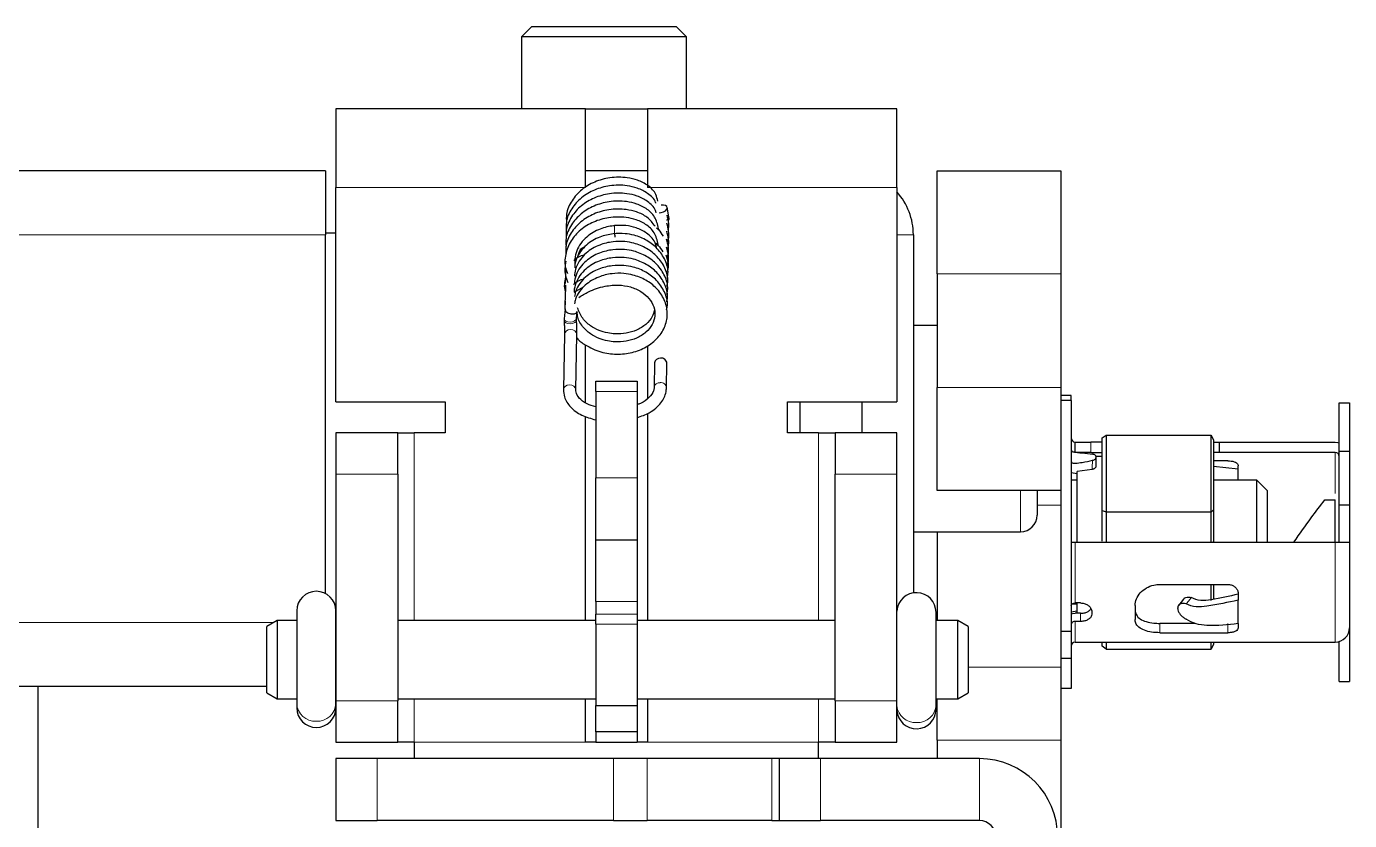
# Model space of a CAD drawing. Header units: millimetres. Extents: x -382 to 624, y -273 to 1990.
# Drawn here: x -34.1 to 30.1, y -226.9 to -188.4 of the extents above; entities that cross this region are included whole.
import ezdxf

# ---------------------------------------------------------------- set-up
doc = ezdxf.new("R2010")
doc.units = ezdxf.units.MM

msp = doc.modelspace()

# ---------------------------------------------------------------- linework, layer by layer
at = {"color": 7, "linetype": 'Continuous', "lineweight": 25}
for p, q in [((-9.544, -188.436), (-10.044, -188.936)), ((-9.544, -188.436), (-5.739, -188.436)), ((-5.739, -188.436), (-2.544, -188.436)), ((-2.044, -188.936), (-2.544, -188.436)), ((-10.044, -188.936), (-10.044, -192.436)), ((-5.696, -188.936), (-10.044, -188.936)), ((-2.044, -188.936), (-5.696, -188.936)), ((-2.044, -192.436), (-2.044, -188.936)), ((-19.044, -192.436), (-19.044, -196.236)), ((-6.944, -192.436), (-19.044, -192.436)), ((-6.944, -196.236), (-6.944, -192.436)), ((-6.944, -192.436), (-3.944, -192.436)), ((8.156, -192.436), (-3.944, -192.436)), ((-3.944, -192.436), (-3.944, -196.236)), ((8.156, -196.236), (8.156, -192.436)), ((-19.544, -195.436), (-248.544, -195.436)), ((-19.544, -195.436), (-19.544, -198.536)), ((-3.944, -195.436), (-6.944, -195.436)), ((10.106, -195.436), (16.106, -195.436)), ((10.106, -200.436), (10.106, -195.436)), ((16.106, -195.436), (16.106, -200.436)), ((-19.044, -206.636), (-19.044, -196.236)), ((8.156, -196.236), (8.156, -206.636)), ((-2.896, -197.668), (-2.987, -197.19)), ((-2.892, -197.748), (-2.896, -197.668)), ((-2.89, -197.789), (-2.892, -197.748)), ((-19.544, -198.436), (-19.044, -198.436)), ((-19.544, -215.938), (-19.544, -198.536)), ((8.956, -198.536), (8.956, -215.899)), ((-7.209, -199.233), (-6.944, -199.086)), ((-7.904, -200.205), (-7.923, -200.894)), ((10.106, -200.436), (10.106, -205.936)), ((16.106, -200.436), (16.106, -205.936)), ((-7.925, -201.364), (-7.942, -202.066)), ((-7.918, -200.978), (-7.934, -201.628)), ((-7.49, -201.314), (-7.036, -201.057)), ((-7.932, -201.751), (-7.941, -202.136)), ((-7.936, -202.126), (-7.981, -202.609)), ((-7.981, -202.609), (-7.977, -202.689)), ((-7.382, -202.581), (-7.352, -202.263)), ((-7.378, -202.661), (-7.382, -202.581)), ((-7.965, -203.369), (-8.013, -206.045)), ((-7.413, -206.056), (-7.365, -203.38)), ((10.106, -202.936), (8.956, -202.936)), ((-6.944, -206.681), (-6.944, -203.878)), ((-3.944, -203.924), (-3.944, -206.482)), ((-3.595, -204.753), (-3.616, -205.942)), ((-3.016, -205.953), (-2.995, -204.764)), ((-6.444, -205.636), (-4.444, -205.636)), ((-6.444, -206.136), (-6.444, -205.636)), ((-4.444, -205.636), (-4.444, -206.136)), ((-3.615, -205.929), (-3.616, -205.942)), ((10.106, -210.936), (10.106, -205.936)), ((16.106, -205.936), (16.106, -210.936)), ((-6.444, -206.136), (-6.444, -210.321)), ((-4.444, -206.136), (-4.444, -210.321)), ((16.606, -206.336), (16.106, -206.336)), ((16.606, -206.578), (16.106, -206.578)), ((16.606, -206.578), (16.606, -206.336)), ((16.606, -206.578), (16.606, -217.759)), ((-19.044, -206.636), (-13.744, -206.636)), ((-13.744, -206.636), (-13.744, -208.136)), ((-3.944, -207.2), (-3.944, -217.236)), ((2.856, -206.636), (8.156, -206.636)), ((2.856, -208.136), (2.856, -206.636)), ((3.456, -206.636), (3.456, -208.136)), ((6.456, -206.636), (6.456, -208.136)), ((29.606, -206.678), (30.106, -206.678)), ((29.606, -209.02), (29.606, -206.678)), ((30.106, -206.678), (30.106, -209.02)), ((-6.944, -217.236), (-6.944, -207.342)), ((-16.044, -208.136), (-19.044, -208.136)), ((-19.044, -208.136), (-19.044, -210.136)), ((-16.044, -210.136), (-16.044, -208.136)), ((-16.044, -208.136), (-15.244, -208.136)), ((-13.744, -208.136), (-15.244, -208.136)), ((4.356, -208.136), (2.856, -208.136)), ((4.356, -208.136), (5.156, -208.136)), ((5.156, -208.136), (5.156, -210.136)), ((8.156, -208.136), (5.156, -208.136)), ((8.156, -210.136), (8.156, -208.136)), ((18.106, -208.386), (18.306, -208.244)), ((18.106, -211.91), (18.106, -208.386)), ((18.306, -208.244), (18.306, -211.968)), ((18.306, -208.244), (23.391, -208.244)), ((23.391, -211.968), (23.391, -208.244)), ((23.391, -208.244), (23.506, -208.49)), ((23.506, -208.49), (23.506, -211.868)), ((16.806, -209.086), (16.806, -208.586)), ((16.806, -208.586), (17.556, -208.586)), ((17.556, -209.086), (16.806, -209.086)), ((18.106, -208.586), (17.556, -208.586)), ((17.556, -209.086), (18.106, -209.086)), ((23.506, -208.586), (23.806, -208.586)), ((23.806, -209.086), (23.506, -209.086)), ((23.806, -209.086), (23.806, -208.586)), ((23.806, -208.586), (29.406, -208.586)), ((29.406, -209.086), (23.806, -209.086)), ((29.606, -209.02), (30.106, -209.02)), ((29.606, -211.63), (29.606, -209.02)), ((30.106, -209.02), (30.106, -211.63)), ((17.806, -209.274), (17.806, -209.349)), ((18.106, -209.286), (17.806, -209.286)), ((24.206, -209.494), (23.506, -209.494)), ((24.706, -209.895), (23.506, -209.776)), ((24.706, -209.895), (24.706, -209.731)), ((-19.044, -210.136), (-19.044, -221.136)), ((-16.044, -210.136), (-16.044, -221.136)), ((-6.444, -213.321), (-6.444, -210.321)), ((-4.444, -210.321), (-4.444, -213.321)), ((5.156, -221.136), (5.156, -210.136)), ((8.156, -221.136), (8.156, -210.136)), ((16.606, -210.06), (16.906, -210.103)), ((16.906, -210.436), (16.606, -210.436)), ((17.62, -209.913), (16.906, -210.014)), ((16.906, -213.436), (16.906, -210.014)), ((25.606, -210.436), (23.506, -210.436)), ((24.706, -210.436), (24.706, -209.895)), ((26.106, -210.936), (25.606, -210.436)), ((25.606, -213.436), (25.606, -210.436)), ((16.106, -210.936), (10.106, -210.936)), ((14.956, -210.936), (14.956, -212.136)), ((16.106, -210.936), (16.106, -211.649)), ((26.106, -210.936), (26.106, -213.436)), ((16.106, -211.649), (16.106, -219.507)), ((28.906, -211.387), (29.406, -211.387)), ((29.606, -211.63), (30.106, -211.63)), ((29.606, -213.436), (29.606, -211.63)), ((30.106, -211.63), (30.106, -213.436)), ((18.106, -213.39), (18.106, -211.91)), ((18.106, -211.91), (18.306, -211.968)), ((18.306, -211.968), (18.306, -213.436)), ((18.306, -211.968), (23.391, -211.968)), ((23.391, -211.968), (23.506, -211.868)), ((23.391, -213.436), (23.391, -211.968)), ((23.506, -211.868), (23.506, -213.408)), ((8.956, -212.936), (14.156, -212.936)), ((10.106, -212.936), (10.106, -217.236)), ((-6.444, -213.321), (-4.444, -213.321)), ((-6.444, -216.321), (-6.444, -213.321)), ((-4.444, -213.321), (-4.444, -216.321)), ((16.606, -213.436), (16.806, -213.436)), ((16.806, -213.436), (27.406, -213.436)), ((23.478, -213.436), (23.506, -213.408)), ((27.406, -213.436), (29.406, -213.436)), ((29.406, -213.436), (30.106, -213.436)), ((30.106, -213.436), (30.106, -217.586)), ((20.906, -215.486), (24.206, -215.486)), ((23.391, -216.276), (23.391, -215.486)), ((23.506, -215.486), (23.506, -216.215)), ((22.056, -216.197), (21.823, -216.492)), ((22.096, -216.154), (22.059, -216.2)), ((24.706, -215.928), (24.706, -216.253)), ((-20.947, -216.773), (-20.947, -221.26)), ((-19.047, -221.26), (-19.047, -216.773)), ((-6.444, -216.321), (-6.444, -216.938)), ((-4.444, -216.321), (-4.444, -216.938)), ((10.055, -221.325), (10.055, -216.838)), ((16.606, -216.813), (16.906, -216.77)), ((16.648, -216.436), (16.906, -216.436)), ((17.056, -216.389), (16.806, -216.389)), ((16.906, -216.887), (16.906, -216.389)), ((17.606, -216.806), (17.606, -216.925)), ((19.706, -216.51), (19.706, -217.188)), ((21.779, -216.658), (21.779, -216.629)), ((24.706, -217.385), (24.706, -216.253)), ((-21.894, -217.236), (-22.394, -217.525)), ((-20.947, -217.236), (-21.894, -217.236)), ((-21.894, -217.236), (-21.894, -221.036)), ((-19.044, -217.236), (-19.047, -217.236)), ((-6.444, -217.236), (-16.044, -217.236)), ((-6.444, -217.421), (-6.444, -216.938)), ((-6.444, -217.421), (-6.444, -221.362)), ((-4.444, -216.938), (-4.444, -217.421)), ((5.156, -217.236), (-4.444, -217.236)), ((-4.444, -217.421), (-4.444, -221.362)), ((11.106, -217.236), (10.055, -217.236)), ((11.606, -217.525), (11.106, -217.236)), ((11.106, -219.136), (11.106, -217.236)), ((17.056, -216.887), (16.806, -216.887)), ((17.056, -217.284), (16.806, -217.284)), ((22.626, -217.379), (20.906, -217.379)), ((24.706, -217.385), (24.706, -217.597)), ((-22.394, -220.748), (-22.394, -217.525)), ((11.606, -217.525), (11.606, -219.136)), ((16.106, -217.759), (16.606, -217.759)), ((16.606, -217.759), (16.606, -219.069)), ((20.906, -217.832), (24.206, -217.832)), ((30.106, -217.586), (30.106, -220.194)), ((16.806, -218.286), (23.806, -218.286)), ((18.106, -218.487), (18.106, -218.286)), ((18.306, -218.629), (18.106, -218.487)), ((18.306, -218.286), (18.306, -218.629)), ((18.306, -218.629), (23.391, -218.629)), ((23.391, -218.629), (23.391, -218.286)), ((23.506, -218.382), (23.391, -218.629)), ((23.506, -218.286), (23.506, -218.382)), ((23.806, -218.286), (29.406, -218.286)), ((29.606, -220.194), (29.606, -218.257)), ((11.106, -221.036), (11.106, -219.136)), ((11.606, -219.136), (11.606, -220.748)), ((16.106, -219.069), (16.606, -219.069)), ((16.606, -219.069), (16.606, -220.536)), ((16.106, -219.507), (16.106, -223.042)), ((-22.394, -220.436), (-245.594, -220.436)), ((-33.494, -220.436), (-33.494, -233.836)), ((16.606, -220.536), (16.106, -220.536)), ((29.606, -220.194), (30.106, -220.194)), ((-22.394, -220.748), (-21.894, -221.036)), ((-21.894, -221.036), (-20.947, -221.036)), ((-20.947, -221.26), (-20.947, -221.473)), ((-19.047, -221.036), (-19.044, -221.036)), ((-19.047, -221.473), (-19.047, -221.26)), ((-19.044, -221.136), (-19.044, -223.136)), ((-16.044, -221.036), (-6.444, -221.036)), ((-16.044, -223.136), (-16.044, -221.136)), ((-6.944, -223.136), (-6.944, -221.036)), ((-4.444, -221.036), (5.156, -221.036)), ((-3.944, -221.036), (-3.944, -223.136)), ((5.156, -221.136), (5.156, -223.136)), ((8.156, -223.136), (8.156, -221.136)), ((10.055, -221.036), (11.106, -221.036)), ((10.055, -221.538), (10.055, -221.325)), ((10.106, -223.042), (10.106, -221.036)), ((11.106, -221.036), (11.606, -220.748)), ((-6.444, -221.362), (-4.444, -221.362)), ((-6.444, -222.636), (-6.444, -221.362)), ((-4.444, -221.362), (-4.444, -222.636)), ((-19.044, -223.136), (-16.044, -223.136)), ((-15.244, -223.136), (-16.044, -223.136)), ((-15.244, -223.136), (-15.244, -223.936)), ((-6.444, -223.136), (-6.944, -223.136)), ((-4.444, -222.636), (-6.444, -222.636)), ((-6.444, -222.636), (-6.444, -223.136)), ((-6.444, -223.136), (-4.444, -223.136)), ((-4.444, -222.636), (-4.444, -223.136)), ((-3.944, -223.136), (-4.444, -223.136)), ((4.356, -223.936), (4.356, -223.136)), ((5.156, -223.136), (4.356, -223.136)), ((5.156, -223.136), (8.156, -223.136)), ((10.106, -223.042), (10.106, -223.936)), ((16.106, -223.042), (16.106, -227.66)), ((-19.044, -223.936), (-19.044, -226.936)), ((-17.044, -223.936), (-19.044, -223.936)), ((-5.585, -223.936), (-17.044, -223.936)), ((-3.946, -223.936), (-5.585, -223.936)), ((2.095, -223.936), (-3.946, -223.936)), ((2.456, -223.936), (2.095, -223.936)), ((2.456, -223.936), (2.456, -226.936)), ((4.456, -223.936), (2.456, -223.936)), ((12.156, -223.936), (4.456, -223.936)), ((-19.044, -226.936), (-17.044, -226.936)), ((-5.585, -226.936), (-17.044, -226.936)), ((-5.585, -226.936), (-3.946, -226.936)), ((2.095, -226.936), (-3.946, -226.936)), ((2.095, -226.936), (2.456, -226.936)), ((2.456, -226.936), (4.456, -226.936)), ((12.156, -226.936), (4.456, -226.936))]:
    msp.add_line(p, q, dxfattribs=at)
at = {"color": 8, "linetype": 'Continuous', "lineweight": 18}
for p, q in [((-19.044, -196.236), (-6.944, -196.236)), ((-3.944, -196.236), (8.156, -196.236)), ((-19.544, -198.536), (-248.544, -198.536)), ((8.156, -198.536), (8.956, -198.536)), ((16.106, -200.436), (10.106, -200.436)), ((10.106, -205.936), (16.106, -205.936)), ((-4.444, -206.136), (-6.444, -206.136)), ((-15.244, -208.136), (-15.244, -217.236)), ((4.356, -217.236), (4.356, -208.136)), ((17.556, -208.586), (17.556, -209.086)), ((29.406, -211.077), (29.406, -209.086)), ((-19.044, -210.136), (-16.044, -210.136)), ((-6.444, -210.321), (-4.444, -210.321)), ((5.156, -210.136), (8.156, -210.136)), ((14.156, -212.936), (14.156, -210.936)), ((16.106, -211.649), (14.956, -211.649)), ((16.806, -213.436), (16.806, -216.389)), ((29.406, -218.286), (29.406, -213.436)), ((-4.444, -216.321), (-6.444, -216.321)), ((-22.067, -217.336), (-245.92, -217.336)), ((-6.444, -216.938), (-4.444, -216.938)), ((-4.444, -217.421), (-6.444, -217.421)), ((16.806, -217.284), (16.806, -218.286)), ((17.056, -217.284), (17.056, -216.887)), ((20.906, -217.379), (20.906, -217.832)), ((24.206, -217.832), (24.206, -217.379)), ((11.606, -219.507), (16.106, -219.507)), ((-16.044, -221.136), (-19.044, -221.136)), ((-15.244, -221.036), (-15.244, -223.136)), ((4.356, -223.136), (4.356, -221.036)), ((8.156, -221.136), (5.156, -221.136)), ((-15.244, -223.136), (-6.944, -223.136)), ((-3.944, -223.136), (4.356, -223.136)), ((16.106, -223.042), (10.106, -223.042)), ((-17.044, -226.936), (-17.044, -223.936)), ((-5.585, -223.936), (-5.585, -226.936)), ((-3.946, -226.936), (-3.946, -223.936)), ((2.095, -223.936), (2.095, -226.936)), ((4.456, -226.936), (4.456, -223.936)), ((12.156, -226.936), (12.156, -223.936))]:
    msp.add_line(p, q, dxfattribs=at)
at = {"color": 7, "linetype": 'Continuous', "lineweight": 25, "flags": 128}
for points in [[(-3.365, -197.471), (-3.275, -197.464), (-3.164, -197.427), (-3.069, -197.368), (-3.005, -197.297), (-2.982, -197.224), (-3.003, -197.161), (-3.064, -197.116), (-3.158, -197.097), (-3.268, -197.107), (-3.268, -197.107)], [(29.406, -208.586), (29.543, -208.6), (29.606, -208.616)], [(16.606, -216.511), (16.61, -216.487), (16.622, -216.464), (16.64, -216.443), (16.665, -216.425), (16.695, -216.409), (16.73, -216.398), (16.767, -216.391), (16.806, -216.389)], [(16.606, -216.911), (16.67, -216.898), (16.806, -216.887)]]:
    msp.add_lwpolyline(points, dxfattribs=at)
at = {"color": 8, "linetype": 'Continuous', "lineweight": 18, "flags": 128}
for points in [[(-7.981, -202.609), (-7.96, -202.67), (-7.896, -202.726), (-7.799, -202.762), (-7.685, -202.773)], [(-7.977, -202.689), (-7.956, -202.75), (-7.892, -202.806), (-7.795, -202.843), (-7.681, -202.854)], [(-7.685, -202.773), (-7.57, -202.757), (-7.472, -202.716), (-7.406, -202.657), (-7.382, -202.588), (-7.382, -202.582)], [(-7.681, -202.854), (-7.566, -202.837), (-7.468, -202.796), (-7.402, -202.737), (-7.378, -202.668), (-7.378, -202.661)], [(-7.676, -203.133), (-7.56, -203.149), (-7.46, -203.199), (-7.392, -203.276), (-7.365, -203.367), (-7.365, -203.38)], [(-7.724, -205.809), (-7.608, -205.825), (-7.509, -205.875), (-7.44, -205.952), (-7.413, -206.043), (-7.413, -206.053)]]:
    msp.add_lwpolyline(points, dxfattribs=at)
at = {"color": 7, "linetype": 'Continuous', "lineweight": 25}
for centre, radius, start, end in [((5.856, -198.536), 3.1, 0, 42.10345), ((-3.336, -198.433), 2.195, 181.20758, 185.82211), ((-3.326, -204.787), 0.271, 85.73425, 172.68849), ((-3.269, -204.79), 0.275, 5.44423, 97.76212), ((16.806, -208.386), 0.2, 180, 270), ((29.406, -209.286), 0.2, 360, 90), ((16.706, -210.355), 0.0996, 183.92792, 234.46683), ((14.156, -212.136), 0.8, 270, 360), ((-19.997, -216.773), 0.95, 0, 180), ((9.105, -216.838), 0.95, 0, 176.43864), ((16.788, -217.466), 0.183, 84.18756, 172.66613), ((29.406, -217.586), 0.7, 270, 0), ((16.806, -218.486), 0.2, 90, 180), ((-19.997, -221.473), 0.95, 180, 0), ((9.105, -221.538), 0.95, 183.56136, 0), ((12.156, -227.736), 3.8, 360, 90), ((12.156, -227.736), 0.8, 0, 90)]:
    msp.add_arc(centre, radius, start, end, dxfattribs=at)
at = {"color": 8, "linetype": 'Continuous', "lineweight": 18}
for centre, radius, start, end in [((0.468, -198.212), 6.004, 178.95899, 182.54389), ((-3.077, -197.652), 0.181, 283.90594, 354.86143), ((-3.028, -197.749), 0.136, 306.99505, 0.34312), ((-7.696, -203.403), 0.271, 85.73425, 172.68849), ((-7.744, -206.079), 0.271, 85.73561, 172.67092), ((-3.346, -205.98), 0.274, 86.00044, 169.28545), ((-3.29, -205.979), 0.275, 5.45357, 97.76132), ((-20.038, -221.215), 0.91, 182.83874, 272.58194), ((-19.956, -221.215), 0.91, 267.41806, 357.16126), ((9.146, -221.28), 0.91, 267.41806, 357.16126), ((9.065, -221.276), 0.915, 186.49577, 272.45998)]:
    msp.add_arc(centre, radius, start, end, dxfattribs=at)
at = {"color": 7, "linetype": 'Continuous', "lineweight": 25}
for points, knots in [([(-3.532, -196.999), (-3.535, -196.989), (-3.587, -196.795), (-3.901, -196.532), (-4.388, -196.266), (-5.023, -196.12), (-5.754, -196.124), (-6.52, -196.337), (-7.165, -196.721), (-7.642, -197.264), (-7.898, -197.82), (-7.88, -198.179), (-7.873, -198.306)], [0, 0, 0, 0, 0.006133, 0.118338, 0.2188, 0.30339, 0.437085, 0.558298, 0.679195, 0.8023, 0.930319, 1, 1, 1, 1]), ([(-3.443, -196.903), (-3.465, -196.794), (-3.525, -196.496), (-3.881, -196.144), (-4.379, -195.882), (-5.01, -195.734), (-5.742, -195.737), (-6.508, -195.948), (-7.155, -196.332), (-7.633, -196.873), (-7.892, -197.437), (-7.873, -197.803), (-7.867, -197.936)], [0, 0, 0, 0, 0.060984, 0.166578, 0.261148, 0.340769, 0.466556, 0.580637, 0.694456, 0.810273, 0.930746, 1, 1, 1, 1]), ([(-3.395, -198.309), (-3.431, -198.11), (-3.503, -197.72), (-3.91, -197.295), (-4.414, -197.037), (-5.046, -196.892), (-5.778, -196.899), (-6.543, -197.114), (-7.187, -197.5), (-7.661, -198.044), (-7.914, -198.601), (-7.894, -198.958), (-7.887, -199.083)], [0, 0, 0, 0, 0.105633, 0.206699, 0.297136, 0.373302, 0.493784, 0.602944, 0.711752, 0.822704, 0.93802, 1, 1, 1, 1]), ([(-3.516, -197.474), (-3.526, -197.433), (-3.581, -197.206), (-3.908, -196.915), (-4.401, -196.651), (-5.034, -196.506), (-5.766, -196.511), (-6.531, -196.725), (-7.176, -197.111), (-7.651, -197.654), (-7.906, -198.211), (-7.887, -198.569), (-7.88, -198.694)], [0, 0, 0, 0, 0.0244493, 0.1346377, 0.2332667, 0.3163213, 0.4476465, 0.5666703, 0.6853471, 0.8062767, 0.9319983, 1, 1, 1, 1]), ([(-3.569, -198.12), (-3.687, -197.966), (-3.908, -197.674), (-4.428, -197.423), (-5.056, -197.277), (-5.791, -197.286), (-6.554, -197.502), (-7.197, -197.89), (-7.67, -198.435), (-7.922, -198.991), (-7.901, -199.347), (-7.894, -199.471)], [0, 0, 0, 0, 0.1130551, 0.2141917, 0.2993791, 0.4341875, 0.5562863, 0.6779529, 0.8021074, 0.9311061, 1, 1, 1, 1]), ([(-2.922, -198.334), (-2.911, -198.217), (-2.886, -197.968), (-2.954, -197.72), (-2.99, -197.589)], [0, 0, 0, 0, 0.468673, 1, 1, 1, 1]), ([(-3.409, -199.082), (-3.447, -198.881), (-3.521, -198.489), (-3.931, -198.063), (-4.437, -197.807), (-5.07, -197.664), (-5.802, -197.673), (-6.567, -197.891), (-7.205, -198.279), (-7.69, -198.826), (-7.935, -199.479), (-7.971, -200.038), (-7.844, -200.329), (-7.81, -200.406)], [0, 0, 0, 0, 0.097765, 0.190227, 0.272918, 0.342578, 0.452858, 0.552708, 0.652173, 0.753746, 0.85925, 0.963062, 1, 1, 1, 1]), ([(-5.535, -198.101), (-5.552, -198.102), (-5.789, -198.117), (-6.276, -198.243), (-6.823, -198.554), (-7.188, -198.948), (-7.389, -199.317), (-7.476, -199.711), (-7.461, -199.942), (-7.453, -200.059)], [0, 0, 0, 0, 0.01518, 0.217414, 0.450577, 0.582747, 0.72073, 0.859241, 1, 1, 1, 1]), ([(-3.489, -199.221), (-3.514, -199.106), (-3.58, -198.803), (-3.945, -198.448), (-4.448, -198.195), (-4.987, -198.062), (-5.349, -198.08), (-5.532, -198.089)], [0, 0, 0, 0, 0.151607, 0.400003, 0.622084, 0.809197, 1, 1, 1, 1]), ([(-3.51, -198.195), (-3.475, -198.225), (-3.336, -198.345), (-3.25, -198.488), (-3.185, -198.596)], [0, 0, 0, 0, 0.248613, 1, 1, 1, 1]), ([(-2.971, -198.858), (-2.956, -198.824), (-2.887, -198.668), (-2.903, -198.362), (-2.966, -198.105), (-2.997, -197.976)], [0, 0, 0, 0, 0.121305, 0.558409, 1, 1, 1, 1]), ([(-2.993, -201.025), (-2.975, -200.949), (-2.91, -200.659), (-3.059, -200.15), (-3.422, -199.596), (-3.959, -199.181), (-4.517, -198.947), (-5.072, -198.85), (-5.64, -198.86), (-6.3, -199.015), (-6.845, -199.333), (-7.21, -199.728), (-7.404, -200.095), (-7.479, -200.382), (-7.474, -200.517), (-7.473, -200.535)], [0, 0, 0, 0, 0.039759, 0.151422, 0.260898, 0.359607, 0.457072, 0.522051, 0.602454, 0.695291, 0.802476, 0.863214, 0.9266, 0.990206, 1, 1, 1, 1]), ([(-2.986, -200.64), (-2.969, -200.565), (-2.902, -200.276), (-3.051, -199.767), (-3.412, -199.213), (-3.947, -198.797), (-4.506, -198.562), (-5.06, -198.464), (-5.628, -198.473), (-6.288, -198.627), (-6.834, -198.944), (-7.199, -199.338), (-7.394, -199.705), (-7.47, -199.992), (-7.466, -200.127), (-7.465, -200.145)], [0, 0, 0, 0, 0.039358, 0.151046, 0.260583, 0.359351, 0.456825, 0.521824, 0.60227, 0.695179, 0.802373, 0.863126, 0.926539, 0.990184, 1, 1, 1, 1]), ([(-3.005, -199.677), (-2.982, -199.625), (-2.852, -199.331), (-2.939, -199.011), (-3.011, -198.749)], [0, 0, 0, 0, 0.176922, 1, 1, 1, 1]), ([(-2.978, -199.242), (-2.963, -199.207), (-2.843, -198.929), (-2.929, -198.627), (-3.004, -198.362)], [0, 0, 0, 0, 0.124356, 1, 1, 1, 1]), ([(-7.509, -199.79), (-7.507, -199.786), (-7.37, -199.621), (-7.178, -199.558), (-6.991, -199.496)], [0, 0, 0, 0, 0.019176, 1, 1, 1, 1]), ([(-3, -201.41), (-2.982, -201.333), (-2.917, -201.042), (-3.068, -200.532), (-3.432, -199.979), (-3.97, -199.565), (-4.529, -199.332), (-5.084, -199.236), (-5.652, -199.247), (-6.312, -199.403), (-6.856, -199.722), (-7.22, -200.117), (-7.413, -200.485), (-7.488, -200.772), (-7.483, -200.907), (-7.482, -200.925)], [0, 0, 0, 0, 0.040159, 0.151798, 0.261213, 0.359862, 0.45732, 0.522277, 0.602638, 0.695402, 0.80258, 0.863302, 0.926661, 0.990228, 1, 1, 1, 1]), ([(-7.297, -199.645), (-7.294, -199.579), (-7.289, -199.418), (-7.194, -199.277), (-7.138, -199.194)], [0, 0, 0, 0, 0.413792, 1, 1, 1, 1]), ([(-3.58, -198.916), (-3.527, -198.961), (-3.365, -199.096), (-3.266, -199.259), (-3.199, -199.369)], [0, 0, 0, 0, 0.329141, 1, 1, 1, 1]), ([(-2.966, -200.313), (-2.962, -200.304), (-2.862, -200.053), (-2.945, -199.782), (-3.025, -199.522)], [0, 0, 0, 0, 0.03738, 1, 1, 1, 1]), ([(-2.982, -199.988), (-2.97, -199.96), (-2.857, -199.689), (-2.942, -199.397), (-3.018, -199.135)], [0, 0, 0, 0, 0.104944, 1, 1, 1, 1]), ([(-7.897, -199.818), (-7.931, -200.049), (-7.983, -200.403), (-7.843, -200.736), (-7.795, -200.851)], [0, 0, 0, 0, 0.654086, 1, 1, 1, 1]), ([(-3.006, -201.795), (-2.989, -201.717), (-2.924, -201.425), (-3.076, -200.915), (-3.442, -200.363), (-3.981, -199.949), (-4.541, -199.717), (-5.096, -199.622), (-5.664, -199.634), (-6.323, -199.791), (-6.868, -200.11), (-7.231, -200.507), (-7.423, -200.875), (-7.497, -201.162), (-7.491, -201.297), (-7.49, -201.314)], [0, 0, 0, 0, 0.0405596, 0.1521722, 0.2615267, 0.3601175, 0.4575669, 0.5225037, 0.6028209, 0.6955126, 0.8026843, 0.8633912, 0.9267224, 0.9902501, 1, 1, 1, 1]), ([(-3.013, -202.18), (-2.996, -202.101), (-2.931, -201.809), (-3.085, -201.298), (-3.452, -200.746), (-3.992, -200.333), (-4.553, -200.102), (-5.109, -200.008), (-5.676, -200.021), (-6.335, -200.178), (-6.881, -200.5), (-7.238, -200.895), (-7.425, -201.231), (-7.461, -201.447), (-7.476, -201.536)], [0, 0, 0, 0, 0.04217, 0.157055, 0.269578, 0.371023, 0.471345, 0.538179, 0.620825, 0.716182, 0.826515, 0.889, 0.954175, 1, 1, 1, 1]), ([(-7.911, -200.591), (-7.959, -200.827), (-8.008, -201.066), (-7.927, -201.291), (-7.926, -201.294)], [0, 0, 0, 0, 0.985693, 1, 1, 1, 1]), ([(-7.529, -200.952), (-7.528, -200.951), (-7.389, -200.787), (-7.199, -200.722), (-7.009, -200.658)], [0, 0, 0, 0, 0.0043085, 1, 1, 1, 1]), ([(-7.367, -203.538), (-7.363, -203.543), (-7.259, -203.679), (-6.875, -203.94), (-6.235, -204.242), (-5.436, -204.354), (-4.672, -204.271), (-3.969, -203.994), (-3.403, -203.544), (-3.047, -202.961), (-2.937, -202.317), (-3.084, -201.681), (-3.464, -201.129), (-4.002, -200.717), (-4.564, -200.487), (-5.121, -200.394), (-5.688, -200.408), (-6.346, -200.566), (-6.892, -200.889), (-7.248, -201.285), (-7.429, -201.606), (-7.463, -201.809), (-7.475, -201.884)], [0, 0, 0, 0, 0.001739, 0.04451, 0.111438, 0.17172, 0.231589, 0.292281, 0.355433, 0.417856, 0.478483, 0.541525, 0.603252, 0.6589, 0.713959, 0.750631, 0.795969, 0.848267, 0.908822, 0.94311, 0.978867, 1, 1, 1, 1]), ([(-7.265, -201.571), (-7.112, -201.478), (-6.733, -201.247), (-6.185, -201.054), (-5.669, -200.982), (-5.245, -200.968), (-4.752, -201.045), (-4.235, -201.273), (-3.839, -201.612), (-3.603, -202.025), (-3.554, -202.466), (-3.686, -202.898), (-3.993, -203.277), (-4.44, -203.556), (-4.963, -203.715), (-5.452, -203.744), (-5.899, -203.688), (-6.312, -203.564), (-6.743, -203.334), (-7.119, -202.969), (-7.349, -202.588), (-7.34, -202.343), (-7.338, -202.281)], [0, 0, 0, 0, 0.0576018, 0.1420115, 0.1748188, 0.2026277, 0.2573835, 0.3116903, 0.3665058, 0.4231459, 0.4787909, 0.5327359, 0.5890025, 0.6444178, 0.6947054, 0.7446298, 0.7775727, 0.8177835, 0.8637472, 0.916751, 0.9788236, 1, 1, 1, 1]), ([(-3.614, -202.203), (-3.638, -202.304), (-3.696, -202.551), (-3.993, -202.892), (-4.435, -203.171), (-4.96, -203.329), (-5.449, -203.358), (-5.896, -203.301), (-6.31, -203.176), (-6.735, -202.945), (-7.133, -202.581), (-7.26, -202.253), (-7.329, -202.077)], [0, 0, 0, 0, 0.079664, 0.195766, 0.310074, 0.413804, 0.516835, 0.584804, 0.667751, 0.762541, 0.871932, 1, 1, 1, 1]), ([(-7.977, -202.689), (-7.975, -202.743), (-7.971, -202.848), (-7.966, -203.036), (-7.964, -203.206), (-7.964, -203.315), (-7.964, -203.358), (-7.965, -203.369)], [0, 0, 0, 0, 0.241788, 0.476448, 0.71323, 0.929509, 1, 1, 1, 1]), ([(-7.932, -202.127), (-7.935, -202.134), (-7.947, -202.162), (-7.923, -202.221), (-7.861, -202.29), (-7.763, -202.346), (-7.686, -202.364), (-7.647, -202.373)], [0, 0, 0, 0, 0.07364, 0.30523, 0.53682, 0.76841, 1, 1, 1, 1]), ([(-7.647, -202.373), (-7.609, -202.376), (-7.531, -202.383), (-7.433, -202.357), (-7.367, -202.312), (-7.358, -202.271), (-7.354, -202.253)], [0, 0, 0, 0, 0.262071, 0.524142, 0.786214, 1, 1, 1, 1]), ([(-7.365, -203.38), (-7.364, -203.334), (-7.363, -203.24), (-7.366, -203.045), (-7.371, -202.837), (-7.376, -202.72), (-7.378, -202.661)], [0, 0, 0, 0, 0.24318, 0.501797, 0.749272, 1, 1, 1, 1]), ([(-3.616, -205.942), (-3.622, -205.995), (-3.638, -206.146), (-3.83, -206.42), (-4.137, -206.67), (-4.387, -206.752), (-4.444, -206.771)], [0, 0, 0, 0, 0.1970602, 0.5593492, 0.901347, 1, 1, 1, 1]), ([(-8.013, -206.045), (-8.003, -206.163), (-7.979, -206.467), (-7.689, -206.914), (-7.167, -207.309), (-6.681, -207.444), (-6.444, -207.51)], [0, 0, 0, 0, 0.171378, 0.44156, 0.728252, 1, 1, 1, 1]), ([(-6.444, -206.885), (-6.593, -206.841), (-6.942, -206.737), (-7.281, -206.453), (-7.405, -206.219), (-7.411, -206.09), (-7.413, -206.056)], [0, 0, 0, 0, 0.240048, 0.562087, 0.882317, 1, 1, 1, 1]), ([(-4.444, -207.406), (-4.237, -207.333), (-3.758, -207.163), (-3.266, -206.719), (-3.04, -206.274), (-3.021, -206.019), (-3.016, -205.953)], [0, 0, 0, 0, 0.259805, 0.600472, 0.896035, 1, 1, 1, 1]), ([(16.606, -208.899), (16.607, -208.918), (16.609, -208.954), (16.626, -209.004), (16.663, -209.053), (16.734, -209.064), (16.782, -209.07), (16.806, -209.073)], [0, 0, 0, 0, 0.195302, 0.377541, 0.538909, 0.761383, 1, 1, 1, 1]), ([(16.914, -209.086), (16.992, -209.096), (17.243, -209.127), (17.484, -209.156), (17.649, -209.176)], [0, 0, 0, 0, 0.313457, 1, 1, 1, 1]), ([(16.606, -209.458), (16.607, -209.477), (16.609, -209.513), (16.626, -209.56), (16.665, -209.606), (16.741, -209.608), (16.902, -209.605), (17.214, -209.571), (17.484, -209.507), (17.649, -209.468)], [0, 0, 0, 0, 0.052051, 0.100621, 0.143629, 0.208426, 0.277664, 0.558659, 1, 1, 1, 1]), ([(17.806, -209.274), (17.804, -209.261), (17.799, -209.236), (17.758, -209.204), (17.705, -209.184), (17.664, -209.178), (17.649, -209.176)], [0, 0, 0, 0, 0.266311, 0.549123, 0.829777, 1, 1, 1, 1]), ([(17.649, -209.468), (17.672, -209.46), (17.721, -209.446), (17.775, -209.411), (17.803, -209.378), (17.805, -209.357), (17.806, -209.349)], [0, 0, 0, 0, 0.266331, 0.548449, 0.829136, 1, 1, 1, 1]), ([(17.806, -209.78), (17.804, -209.794), (17.798, -209.82), (17.765, -209.856), (17.738, -209.875), (17.729, -209.881)], [0, 0, 0, 0, 0.404591, 0.809176, 1, 1, 1, 1]), ([(17.806, -209.349), (17.806, -209.376), (17.806, -209.447), (17.806, -209.561), (17.806, -209.678), (17.806, -209.75), (17.806, -209.78)], [0, 0, 0, 0, 0.190015, 0.497902, 0.793065, 1, 1, 1, 1]), ([(24.206, -209.494), (24.263, -209.496), (24.375, -209.501), (24.525, -209.538), (24.638, -209.596), (24.698, -209.664), (24.704, -209.712), (24.706, -209.731)], [0, 0, 0, 0, 0.2143846, 0.4287723, 0.6430331, 0.8568019, 1, 1, 1, 1]), ([(17.729, -209.881), (17.716, -209.887), (17.684, -209.902), (17.644, -209.909), (17.62, -209.913)], [0, 0, 0, 0, 0.40435, 1, 1, 1, 1]), ([(27.406, -213.436), (27.686, -213.042), (28.187, -212.337), (28.686, -211.677), (28.906, -211.387)], [0, 0, 0, 0, 0.5599109, 1, 1, 1, 1]), ([(29.406, -213.436), (29.406, -213.042), (29.406, -212.337), (29.406, -211.677), (29.406, -211.387)], [0, 0, 0, 0, 0.559866, 1, 1, 1, 1]), ([(19.706, -216.51), (19.719, -216.404), (19.744, -216.191), (19.944, -215.885), (20.241, -215.645), (20.58, -215.507), (20.81, -215.492), (20.906, -215.486)], [0, 0, 0, 0, 0.212833, 0.42585, 0.635542, 0.846587, 1, 1, 1, 1]), ([(24.206, -215.486), (24.263, -215.491), (24.375, -215.501), (24.525, -215.579), (24.638, -215.692), (24.698, -215.816), (24.704, -215.896), (24.706, -215.928)], [0, 0, 0, 0, 0.214445, 0.428893, 0.643239, 0.857188, 1, 1, 1, 1]), ([(22.096, -216.154), (22.103, -216.149), (22.139, -216.122), (22.223, -216.096), (22.338, -216.1), (22.41, -216.121), (22.433, -216.128)], [0, 0, 0, 0, 0.088696, 0.457739, 0.826694, 1, 1, 1, 1]), ([(24.706, -215.963), (24.277, -216.06), (23.686, -216.195), (22.872, -216.309), (22.58, -216.188), (22.433, -216.128)], [0, 0, 0, 0, 0.56666, 0.780905, 1, 1, 1, 1]), ([(17.056, -216.389), (17.118, -216.394), (17.242, -216.403), (17.407, -216.478), (17.531, -216.586), (17.597, -216.702), (17.604, -216.776), (17.606, -216.806)], [0, 0, 0, 0, 0.214393, 0.428789, 0.643061, 0.856854, 1, 1, 1, 1]), ([(17.056, -216.887), (17.118, -216.884), (17.242, -216.877), (17.405, -216.817), (17.518, -216.744), (17.55, -216.683), (17.562, -216.661)], [0, 0, 0, 0, 0.28124, 0.562484, 0.843527, 1, 1, 1, 1]), ([(19.706, -216.719), (19.719, -216.804), (19.743, -216.975), (19.941, -217.17), (20.237, -217.302), (20.576, -217.369), (20.808, -217.376), (20.906, -217.379)], [0, 0, 0, 0, 0.212376, 0.424979, 0.633479, 0.843609, 1, 1, 1, 1]), ([(22.183, -216.434), (22.134, -216.422), (22.036, -216.399), (21.912, -216.419), (21.822, -216.479), (21.783, -216.557), (21.78, -216.612), (21.779, -216.629)], [0, 0, 0, 0, 0.225867, 0.451734, 0.677598, 0.903479, 1, 1, 1, 1]), ([(21.779, -216.658), (21.784, -216.699), (21.794, -216.782), (21.869, -216.918), (21.98, -217.042), (22.092, -217.124), (22.162, -217.158), (22.183, -217.168)], [0, 0, 0, 0, 0.2258834, 0.4517668, 0.6776501, 0.9035238, 1, 1, 1, 1]), ([(24.706, -216.253), (24.208, -216.361), (23.537, -216.507), (22.642, -216.618), (22.337, -216.496), (22.183, -216.434)], [0, 0, 0, 0, 0.587693, 0.790818, 1, 1, 1, 1]), ([(17.606, -216.925), (17.6, -216.967), (17.588, -217.052), (17.494, -217.159), (17.355, -217.237), (17.201, -217.278), (17.098, -217.282), (17.056, -217.284)], [0, 0, 0, 0, 0.2143054, 0.4286504, 0.6422794, 0.8562229, 1, 1, 1, 1]), ([(20.906, -217.832), (20.772, -217.826), (20.502, -217.815), (20.143, -217.724), (19.873, -217.575), (19.728, -217.388), (19.713, -217.247), (19.706, -217.188)], [0, 0, 0, 0, 0.2132377, 0.4264897, 0.6391595, 0.8495978, 1, 1, 1, 1]), ([(24.706, -217.385), (24.208, -217.448), (23.537, -217.533), (22.642, -217.427), (22.337, -217.255), (22.183, -217.168)], [0, 0, 0, 0, 0.587693, 0.790818, 1, 1, 1, 1]), ([(24.706, -217.597), (24.701, -217.626), (24.69, -217.682), (24.604, -217.752), (24.478, -217.803), (24.337, -217.828), (24.244, -217.831), (24.206, -217.832)], [0, 0, 0, 0, 0.214373, 0.428779, 0.642592, 0.856666, 1, 1, 1, 1])]:
    msp.add_open_spline(points, degree=3, knots=knots, dxfattribs=at)
at = {"color": 8, "linetype": 'Continuous', "lineweight": 18}
for points, knots in [([(17.62, -209.913), (17.622, -209.879), (17.626, -209.802), (17.632, -209.682), (17.64, -209.567), (17.646, -209.495), (17.649, -209.468), (17.649, -209.468)], [0, 0, 0, 0, 0.23003, 0.514952, 0.811013, 0.999883, 1, 1, 1, 1]), ([(22.433, -216.128), (22.412, -216.153), (22.371, -216.203), (22.303, -216.286), (22.24, -216.364), (22.198, -216.415), (22.183, -216.434)], [0, 0, 0, 0, 0.246022, 0.497638, 0.810556, 1, 1, 1, 1])]:
    msp.add_open_spline(points, degree=3, knots=knots, dxfattribs=at)

doc.saveas('drawing.dxf')
